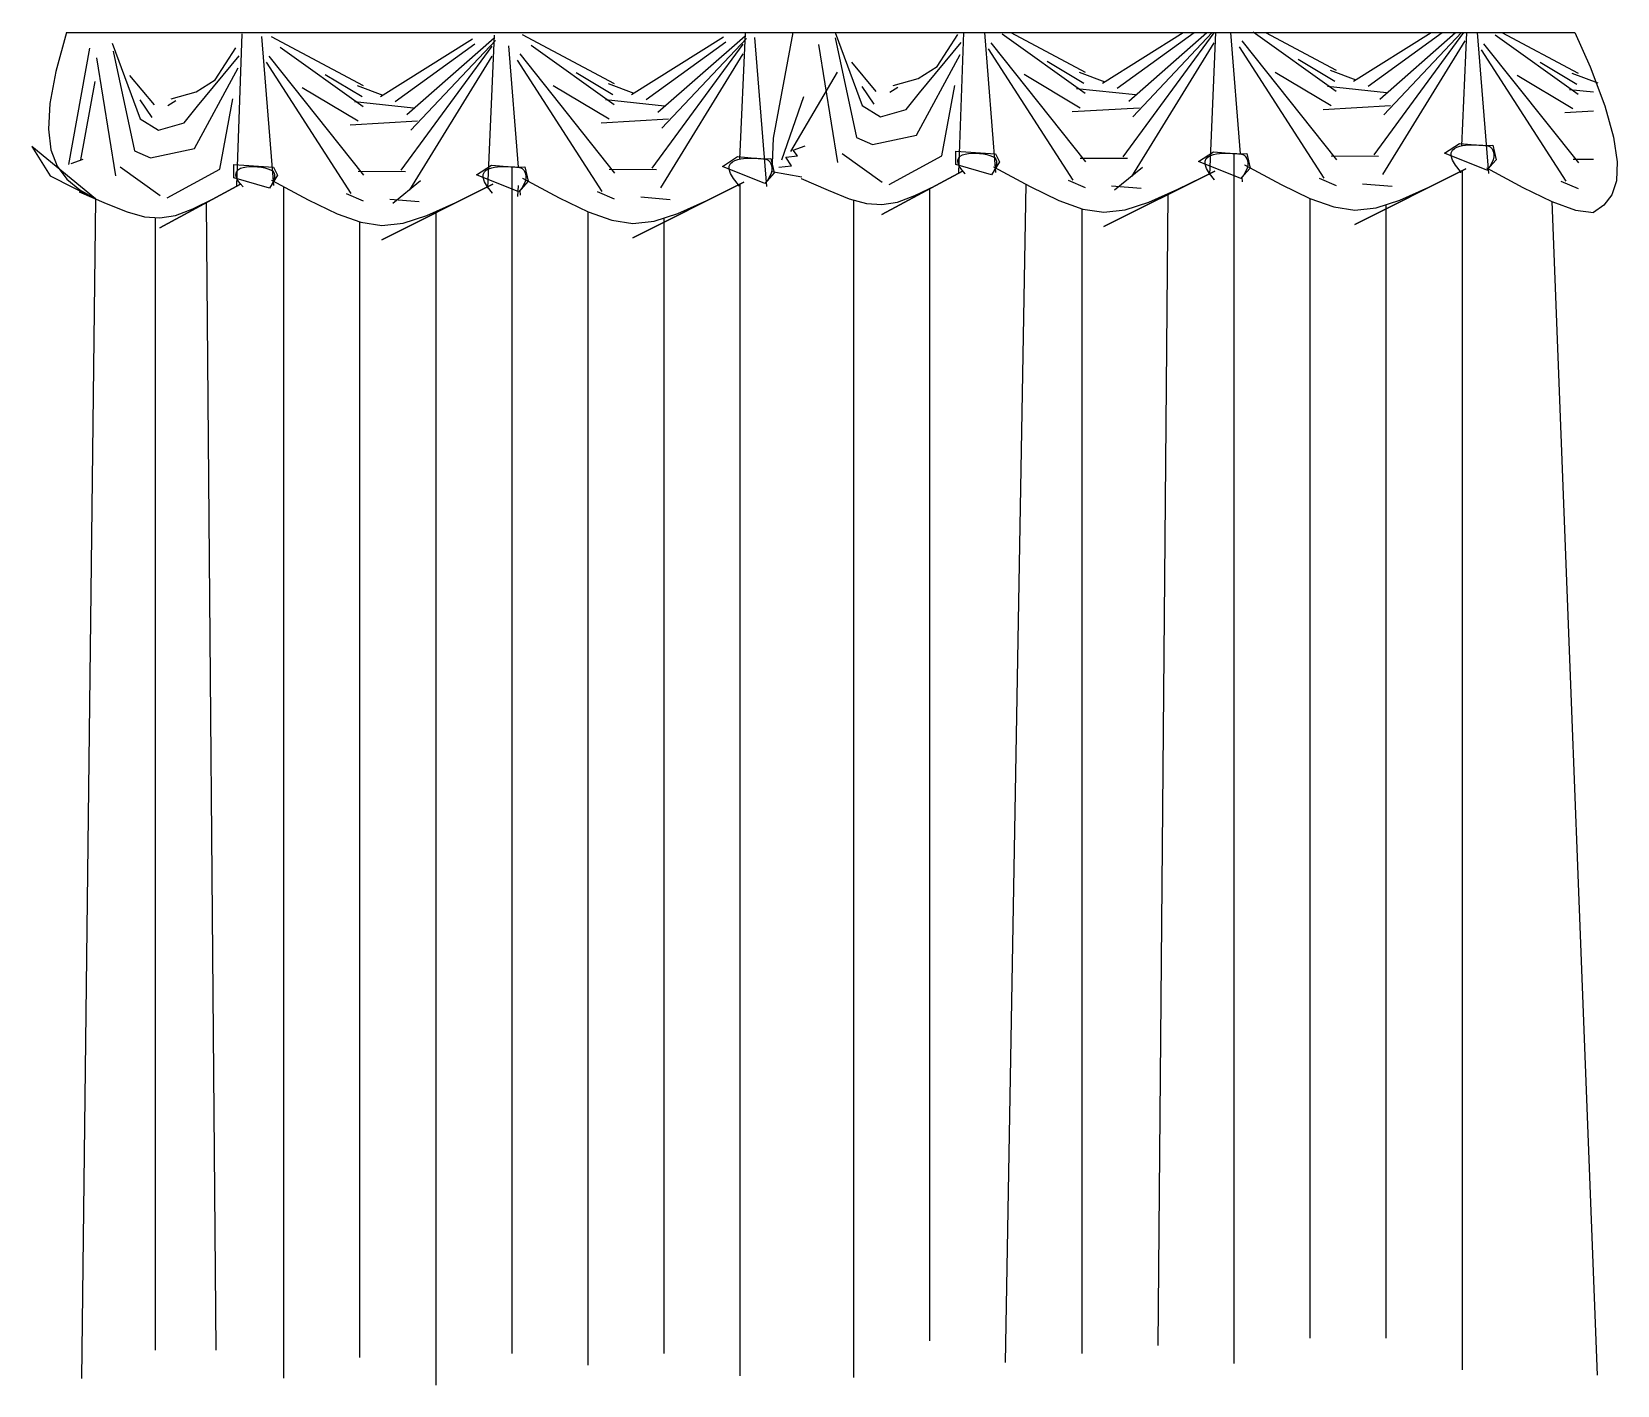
# Model space of a CAD drawing. Header units: metres. Extents: x 262 to 1222, y 440 to 1260.
import ezdxf

# ---------------------------------------------------------------- set-up
doc = ezdxf.new("R2010")
doc.units = ezdxf.units.M
for name, color, linetype in [('3', 3, 'Continuous'), ('4', 4, 'Continuous'), ('7', 7, 'Continuous')]:
    doc.layers.add(name, color=color, linetype=linetype)

msp = doc.modelspace()

# ---------------------------------------------------------------- linework, layer by layer
at = {"layer": '3'}
for p, q in [((748.54, 1259.04), (764.85, 1214.81)), ((854.89, 1259.04), (899.95, 1235.03)), ((910.36, 1228.34), (959.38, 1259.04)), ((919.28, 1225.37), (965.88, 1259.04)), ((922.99, 1183.78), (978, 1258.8)), ((1009.27, 1259.04), (1052.01, 1236.27)), ((1062.41, 1229.58), (1109.46, 1259.04)), ((1071.33, 1226.61), (1116.22, 1259.04)), ((1075.05, 1185.02), (1129.33, 1259.04)), ((1152.34, 1259.04), (1198.53, 1234.43)), ((284.23, 1179.04), (297, 1249.63)), ((310.55, 1252.62), (327.46, 1206.76)), ((372.88, 1230.41), (385.44, 1249.72)), ((406.82, 1256.69), (462.57, 1226.98)), ((472.98, 1220.3), (528.72, 1255.2)), ((481.89, 1217.33), (530.21, 1252.23)), ((485.61, 1175.73), (540.62, 1250.75)), ((558.88, 1257.93), (614.63, 1228.22)), ((625.03, 1221.53), (680.78, 1256.44)), ((633.95, 1218.56), (682.27, 1253.47)), ((637.67, 1176.97), (692.67, 1251.99)), ((738.38, 1251.72), (749.97, 1180.28)), ((748.42, 1255.84), (761.46, 1195.5)), ((799.63, 1222.53), (824.76, 1252.94)), ((810.26, 1238.46), (822.82, 1257.77)), ((841.23, 1249.14), (892.52, 1169.67)), ((842.72, 1252.85), (900.15, 1180.71)), ((928.2, 1171.9), (978, 1252.85)), ((993.29, 1250.38), (1044.58, 1170.91)), ((994.77, 1254.09), (1052.2, 1181.95)), ((1080.25, 1173.14), (1130.05, 1254.09)), ((1141.3, 1252.25), (1198.72, 1180.11)), ((300.99, 1243.68), (312.59, 1172.23)), ((311.04, 1247.79), (324.08, 1187.45)), ((362.25, 1214.48), (387.37, 1244.9)), ((403.85, 1241.09), (455.14, 1161.62)), ((405.33, 1244.81), (462.76, 1172.66)), ((490.81, 1163.85), (540.62, 1244.81)), ((555.9, 1242.33), (607.19, 1162.86)), ((557.39, 1246.04), (614.82, 1173.9)), ((642.87, 1165.09), (692.67, 1246.04)), ((758.3, 1241.08), (773.21, 1223.31)), ((797.7, 1196.94), (824.27, 1245.7)), ((876.91, 1241.71), (899.21, 1228.34)), ((1028.97, 1242.95), (1051.27, 1229.58)), ((1139.81, 1248.54), (1191.1, 1169.07)), ((1175.49, 1241.11), (1197.79, 1227.74)), ((320.92, 1233.03), (335.83, 1215.26)), ((360.32, 1188.9), (386.89, 1237.65)), ((361.28, 1223.17), (372.88, 1230.41)), ((439.53, 1233.66), (461.83, 1220.3)), ((591.58, 1234.9), (613.88, 1221.53)), ((721.62, 1187.08), (749.83, 1234.96)), ((783.69, 1226.87), (798.67, 1231.22)), ((798.67, 1231.22), (810.26, 1238.46)), ((896.24, 1235.03), (911.84, 1229.09)), ((1048.29, 1236.27), (1063.9, 1230.32)), ((1194.81, 1234.43), (1210.42, 1228.49)), ((346.31, 1218.83), (361.28, 1223.17)), ((458.85, 1226.98), (474.46, 1221.04)), ((610.91, 1228.22), (626.52, 1222.28)), ((716.09, 1181.98), (729.41, 1220.39)), ((764.66, 1226.34), (771.91, 1215.72)), ((781.57, 1222.96), (786.41, 1225.86)), ((791.42, 1212.39), (799.63, 1222.53)), ((813.16, 1184.39), (820.89, 1226.87)), ((327.28, 1218.29), (334.53, 1207.67)), ((344.19, 1214.91), (349.02, 1217.81)), ((354.04, 1204.34), (362.25, 1214.48)), ((375.78, 1176.34), (383.51, 1218.83)), ((764.85, 1214.81), (775.96, 1208.05)), ((775.96, 1208.05), (791.42, 1212.39)), ((327.46, 1206.76), (338.57, 1200)), ((338.57, 1200), (354.04, 1204.34)), ((761.46, 1195.5), (771.13, 1191.15)), ((771.13, 1191.15), (797.7, 1196.94)), ((285.59, 1179.82), (292.99, 1182.43)), ((324.08, 1187.45), (333.74, 1183.1)), ((333.74, 1183.1), (360.32, 1188.9)), ((718.63, 1183.52), (725.59, 1184.39)), ((722.11, 1178.31), (718.63, 1183.52)), ((722.98, 1187.87), (730.37, 1190.48)), ((725.59, 1184.39), (722.98, 1187.87)), ((752.77, 1185.84), (776.92, 1168.46)), ((781.27, 1167.01), (813.16, 1184.39)), ((896.98, 1183.04), (925.56, 1182.97)), ((1049.04, 1184.28), (1077.62, 1184.21)), ((1195.56, 1182.44), (1207.98, 1182.41)), ((315.38, 1177.79), (339.54, 1160.41)), ((343.89, 1158.96), (375.78, 1176.34)), ((459.6, 1174.99), (488.18, 1174.92)), ((552.56, 1177.76), (552.56, 459.23)), ((611.65, 1176.23), (640.24, 1176.16)), ((714.28, 1177.44), (722.11, 1178.31)), ((917.79, 1163.73), (934.62, 1177.44)), ((1128.25, 1175.3), (1128.25, 449.22)), ((480.41, 1155.68), (497.24, 1169.39)), ((604.25, 1162.84), (614.63, 1158.4)), ((690.8, 1167.23), (690.8, 445.68)), ((864.01, 1167.17), (851.51, 453.69)), ((889.58, 1169.64), (899.95, 1165.21)), ((915.97, 1166.25), (933.81, 1164.76)), ((1041.63, 1170.88), (1052.01, 1166.45)), ((1068.03, 1167.49), (1085.87, 1166)), ((1188.16, 1169.04), (1198.53, 1164.61)), ((367.47, 1156.23), (373.25, 461.19)), ((452.2, 1161.6), (462.57, 1157.17)), ((478.59, 1158.2), (496.43, 1156.72)), ((630.65, 1159.44), (648.49, 1157.95)), ((759.61, 1157.69), (759.61, 444.6)), ((950, 1161.43), (943.89, 463.98)), ((1036.09, 1158.58), (1036.09, 468.49)), ((336.51, 1146.98), (336.51, 461.15)), ((460.4, 1144.35), (460.4, 456.77)), ((506.48, 1150.65), (506.48, 439.89)), ((644.72, 1146.79), (644.72, 459.21)), ((897.85, 1152.37), (897.85, 459.13))]:
    msp.add_line(p, q, dxfattribs=at)
for points in [[(926.41, 1217.53), (973.69, 1259.04)], [(928.81, 1207.94), (976.95, 1259.04)], [(1001.77, 1259.52), (1052.07, 1223.56)], [(1078.47, 1218.77), (1124.33, 1259.04)], [(1080.87, 1209.18), (1127.84, 1259.04)], [(412.33, 1250.24), (462.63, 1214.28)], [(489.03, 1209.48), (541.83, 1255.84)], [(491.43, 1199.89), (542.63, 1254.25)], [(564.39, 1251.48), (614.69, 1215.52)], [(641.09, 1210.72), (693.89, 1257.08)], [(643.49, 1201.13), (694.69, 1255.48)], [(849.71, 1258.28), (900.01, 1222.33)], [(1148.29, 1257.68), (1198.59, 1221.72)], [(863, 1233.77), (896.81, 1213.53)], [(1015.06, 1235.01), (1048.87, 1214.77)], [(1161.58, 1233.17), (1195.39, 1212.93)], [(291.47, 1182.01), (300.23, 1229.47)], [(425.62, 1225.73), (459.43, 1205.48)], [(577.67, 1226.96), (611.49, 1206.72)], [(894.68, 1225.23), (930.41, 1221.53)], [(1046.73, 1226.47), (1082.47, 1222.76)], [(1193.26, 1224.63), (1207.98, 1223.1)], [(457.3, 1217.18), (493.03, 1213.48)], [(609.35, 1218.42), (645.09, 1214.72)], [(892.01, 1211.13), (932.81, 1213.53)], [(1044.07, 1212.37), (1084.87, 1214.77)], [(1190.59, 1210.53), (1207.98, 1211.56)], [(454.63, 1203.09), (495.43, 1205.48)], [(606.69, 1204.33), (647.49, 1206.72)], [(1127.3, 1174.84), (1127.27, 1174)], [(556.18, 1159.78), (556.66, 1166.41)], [(557.5, 1163.38), (557.72, 1160.65)], [(689.92, 1166.79), (689.89, 1165.96)], [(994.88, 1171.43), (995.1, 1168.7)]]:
    msp.add_lwpolyline(points, dxfattribs=at)
at = {"layer": '4'}
msp.add_line((300.28, 1158.3), (291.92, 444.02), dxfattribs=at)
msp.add_lwpolyline([(1182.65, 1156.72), (1210.01, 446.03)], dxfattribs=at)
at = {"layer": '7'}
for p, q in [((282.84, 1259.04), (1124.33, 1259.04)), ((1124.33, 1259.04), (1196.63, 1259.04)), ((990.01, 1185.8), (990.01, 453.17)), ((414.32, 1165.68), (414.32, 444.22)), ((805.69, 1164.68), (805.69, 466.72)), ((1082.17, 1154.86), (1082.17, 468.49)), ((598.64, 1150.56), (598.64, 452.08))]:
    msp.add_line(p, q, dxfattribs=at)
for points in [[(282.84, 1259.04), (282.84, 1259.04), (276.4, 1235.47), (272.8, 1216.15), (271.84, 1200.52), (273.35, 1188.03), (277.13, 1178.12), (283.01, 1170.23), (290.79, 1163.81), (300.28, 1158.3), (261.73, 1190.02), (272.83, 1172.29), (300.28, 1158.3)], [(693.89, 1258.68), (690.6, 1182.42)], [(722.85, 1259.04), (710.94, 1195.04), (710.12, 1174.94), (728.21, 1171.62)], [(826.16, 1259.04), (823.21, 1174.36)], [(838.86, 1259.04), (845.61, 1174.36)], [(978.93, 1259.04), (975.21, 1172.77)], [(987.9, 1259.03), (993.76, 1185.54)], [(1130.94, 1259.04), (1127.98, 1190.47)], [(1137.39, 1259.04), (1144.19, 1173.76)], [(1196.63, 1259.04), (1205.88, 1238.21), (1214.76, 1214.59), (1220.1, 1195.63), (1222.3, 1180.73), (1221.78, 1169.31), (1218.95, 1160.77), (1214.21, 1154.52), (1207.98, 1149.96)], [(389.03, 1258.24), (385.83, 1166.32)], [(401.03, 1256.64), (408.23, 1166.32)], [(541.83, 1257.44), (537.83, 1164.72)], [(550.52, 1250.98), (556.38, 1177.49)], [(699.61, 1256.04), (706.81, 1165.72)], [(1127.3, 1174.84), (1127.3, 1174.84), (1124.34, 1178.66), (1122.53, 1181.79), (1121.72, 1184.3), (1121.74, 1186.26), (1122.42, 1187.76), (1123.62, 1188.87), (1125.15, 1189.66), (1126.86, 1190.22), (1128.61, 1190.61), (1130.36, 1190.87), (1132.08, 1191.01), (1133.76, 1191.06), (1135.38, 1191.05), (1136.93, 1190.99), (1138.37, 1190.91), (1139.7, 1190.83), (1140.9, 1190.76), (1141.97, 1190.69), (1142.93, 1190.59), (1143.79, 1190.42), (1144.56, 1190.16), (1145.25, 1189.78), (1145.88, 1189.26), (1146.45, 1188.55), (1146.96, 1187.64), (1147.36, 1186.52), (1147.57, 1185.21), (1147.52, 1183.69), (1147.15, 1181.97), (1146.36, 1180.05), (1145.11, 1177.94), (1143.3, 1175.64), (1117.7, 1186.03), (1126.71, 1191.92), (1141.14, 1190.57), (1146.92, 1190.76), (1148.9, 1182.03), (1143.3, 1175.64)], [(689.92, 1166.79), (689.92, 1166.79), (686.96, 1170.62), (685.15, 1173.74), (684.33, 1176.25), (684.35, 1178.21), (685.04, 1179.71), (686.23, 1180.82), (687.77, 1181.61), (689.48, 1182.17), (691.23, 1182.57), (692.97, 1182.82), (694.7, 1182.96), (696.38, 1183.02), (698, 1183), (699.54, 1182.94), (700.99, 1182.86), (702.31, 1182.78), (703.51, 1182.71), (704.59, 1182.64), (705.55, 1182.54), (706.41, 1182.37), (707.18, 1182.12), (707.87, 1181.74), (708.5, 1181.21), (709.07, 1180.5), (709.58, 1179.59), (709.98, 1178.48), (710.19, 1177.16), (710.14, 1175.64), (709.76, 1173.92), (708.98, 1172), (707.72, 1169.89), (705.92, 1167.59), (680.32, 1177.98), (689.32, 1183.87), (703.76, 1182.52), (709.53, 1182.72), (711.52, 1173.99), (705.92, 1167.59)], [(827.21, 1173.56), (827.21, 1173.56), (825.37, 1175.59), (824.04, 1177.45), (823.19, 1179.15), (822.81, 1180.68), (822.89, 1182.02), (823.39, 1183.18), (824.3, 1184.13), (825.61, 1184.89), (827.29, 1185.43), (829.25, 1185.78), (831.41, 1185.95), (833.69, 1185.95), (835.99, 1185.81), (838.24, 1185.53), (840.34, 1185.13), (842.21, 1184.62), (843.77, 1184.02), (844.99, 1183.28), (845.82, 1182.33), (846.24, 1181.14), (846.22, 1179.64), (845.73, 1177.78), (844.74, 1175.51), (843.21, 1172.77), (821.61, 1179.16), (821.61, 1187.15), (845.61, 1185.56), (848.01, 1180.76), (843.21, 1172.77)], [(978.21, 1169.78), (978.21, 1169.78), (975.25, 1173.6), (973.44, 1176.73), (972.63, 1179.23), (972.65, 1181.2), (973.33, 1182.7), (974.53, 1183.8), (976.06, 1184.6), (977.77, 1185.16), (979.52, 1185.55), (981.27, 1185.81), (982.99, 1185.95), (984.67, 1186), (986.29, 1185.99), (987.84, 1185.93), (989.28, 1185.85), (990.61, 1185.77), (991.8, 1185.7), (992.88, 1185.63), (993.84, 1185.53), (994.7, 1185.36), (995.47, 1185.1), (996.16, 1184.72), (996.79, 1184.2), (997.36, 1183.49), (997.87, 1182.58), (998.27, 1181.46), (998.48, 1180.14), (998.43, 1178.62), (998.06, 1176.91), (997.27, 1174.99), (996.02, 1172.88), (994.21, 1170.58), (968.61, 1180.97), (977.62, 1186.86), (992.05, 1185.51), (997.83, 1185.7), (999.81, 1176.97), (994.21, 1170.58)], [(389.83, 1165.52), (389.83, 1165.52), (387.99, 1167.54), (386.66, 1169.4), (385.81, 1171.1), (385.43, 1172.63), (385.5, 1173.97), (386.01, 1175.13), (386.92, 1176.09), (388.23, 1176.84), (389.9, 1177.39), (391.86, 1177.74), (394.03, 1177.9), (396.31, 1177.91), (398.61, 1177.76), (400.86, 1177.48), (402.96, 1177.08), (404.83, 1176.57), (406.39, 1175.97), (407.6, 1175.23), (408.43, 1174.29), (408.86, 1173.09), (408.84, 1171.6), (408.35, 1169.74), (407.35, 1167.46), (405.83, 1164.72), (384.23, 1171.11), (384.23, 1179.11), (408.23, 1177.51), (410.63, 1172.71), (405.83, 1164.72)], [(540.83, 1161.73), (540.83, 1161.73), (537.86, 1165.55), (536.06, 1168.68), (535.24, 1171.19), (535.26, 1173.15), (535.95, 1174.65), (537.14, 1175.76), (538.68, 1176.55), (540.39, 1177.11), (542.14, 1177.5), (543.88, 1177.76), (545.61, 1177.9), (547.29, 1177.96), (548.91, 1177.94), (550.45, 1177.88), (551.9, 1177.8), (553.22, 1177.72), (554.42, 1177.65), (555.5, 1177.58), (556.46, 1177.48), (557.32, 1177.31), (558.09, 1177.06), (558.78, 1176.68), (559.41, 1176.15), (559.98, 1175.44), (560.49, 1174.53), (560.89, 1173.42), (561.1, 1172.1), (561.05, 1170.58), (560.67, 1168.86), (559.89, 1166.94), (558.63, 1164.83), (556.83, 1162.53), (531.23, 1172.92), (540.23, 1178.81), (554.67, 1177.46), (560.44, 1177.65), (562.43, 1168.93), (556.83, 1162.53)], [(727.93, 1170.65), (727.93, 1170.65), (744.16, 1163.48), (756.95, 1158.42), (767.45, 1155.51), (776.8, 1154.81), (786.15, 1156.38), (796.64, 1160.25), (809.41, 1166.5), (825.61, 1175.16), (776.81, 1148.78), (825.61, 1175.16)], [(844.4, 1177.63), (844.4, 1177.63), (866.58, 1165.8), (884.07, 1157.32), (898.44, 1152.16), (911.26, 1150.29), (924.1, 1151.69), (938.52, 1156.32), (956.1, 1164.15), (978.41, 1175.16), (911.21, 1141.59), (978.41, 1175.16)], [(996.45, 1178.87), (996.45, 1178.87), (1018.64, 1167.04), (1036.13, 1158.56), (1050.5, 1153.4), (1063.32, 1151.53), (1076.15, 1152.93), (1090.57, 1157.56), (1108.16, 1165.39), (1130.47, 1176.4), (1063.27, 1142.83), (1130.47, 1176.4)], [(1142.97, 1177.03), (1165.16, 1165.2), (1182.65, 1156.72), (1197.02, 1151.56), (1207.98, 1149.96)], [(290.55, 1162.6), (290.55, 1162.6), (306.78, 1155.43), (319.57, 1150.37), (330.07, 1147.47), (339.42, 1146.77), (348.77, 1148.33), (359.25, 1152.21), (372.03, 1158.45), (388.23, 1167.12), (339.43, 1140.74), (388.23, 1167.12)], [(407.01, 1169.58), (407.01, 1169.58), (429.2, 1157.75), (446.69, 1149.27), (461.06, 1144.11), (473.88, 1142.24), (486.71, 1143.64), (501.14, 1148.27), (518.72, 1156.1), (541.03, 1167.12), (473.83, 1133.54), (541.03, 1167.12)], [(559.07, 1170.82), (559.07, 1170.82), (581.25, 1158.99), (598.75, 1150.51), (613.12, 1145.35), (625.93, 1143.48), (638.77, 1144.88), (653.19, 1149.51), (670.77, 1157.34), (693.09, 1168.35), (625.89, 1134.78), (693.09, 1168.35)]]:
    msp.add_lwpolyline(points, dxfattribs=at)

doc.saveas('drawing.dxf')
